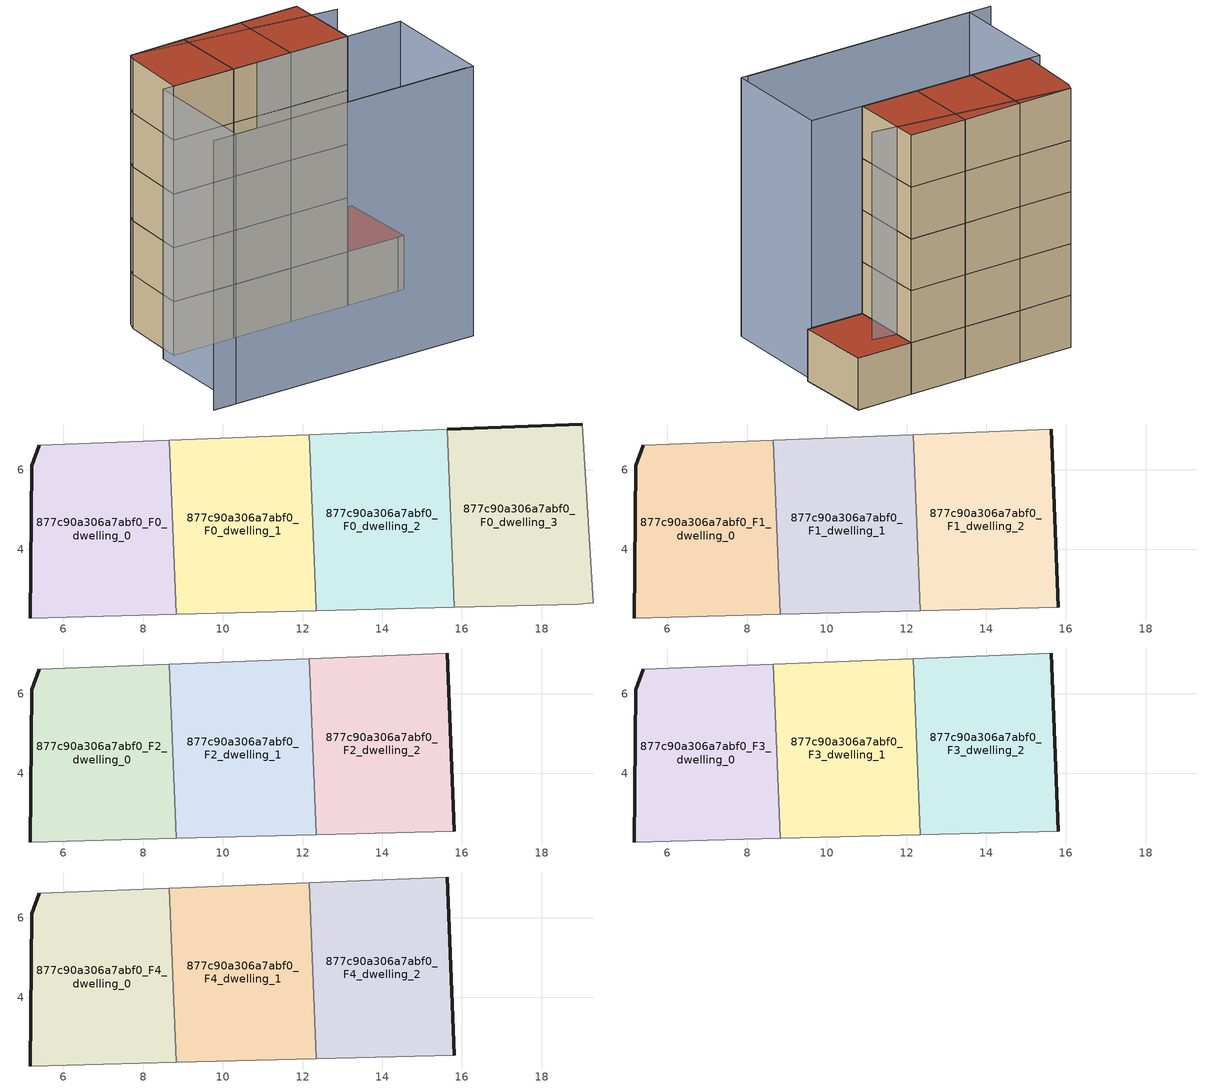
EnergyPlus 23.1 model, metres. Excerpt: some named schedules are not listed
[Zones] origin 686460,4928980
877c90a306a7abf0_F0_dwelling_0
 floor ground (EU_floor_Construction): 8.83,2.37 8.66,6.75 5.39,6.62 5.21,6.1 5.17,2.28 z0
 wall outside (EU_wall_Construction): 5.17,2.28 5.21,6.1 5.39,6.62 z0:3
 wall adiabatic (EU_wall_Construction): 5.39,6.62 8.66,6.75 / 8.83,2.37 5.17,2.28 z0:3
 wall to 877c90a306a7abf0_F0_dwelling_1 (EU_wall_Construction): 8.66,6.75 8.83,2.37 z0:3
877c90a306a7abf0_F0_dwelling_1
 floor ground (EU_floor_Construction): 12.34,2.46 12.17,6.88 8.66,6.75 8.83,2.37 z0
 wall adiabatic (EU_wall_Construction): 12.34,2.46 8.83,2.37 / 8.66,6.75 12.17,6.88 z0:3
 wall to 877c90a306a7abf0_F0_dwelling_2 (EU_wall_Construction): 12.17,6.88 12.34,2.46 z0:3
877c90a306a7abf0_F0_dwelling_2
 floor ground (EU_floor_Construction): 15.81,2.55 15.64,7.02 12.17,6.88 12.34,2.46 z0
 wall adiabatic (EU_wall_Construction): 15.81,2.55 12.34,2.46 / 12.17,6.88 15.64,7.02 z0:3
 wall to 877c90a306a7abf0_F0_dwelling_3 (EU_wall_Construction): 15.64,7.02 15.81,2.55 z0:3
877c90a306a7abf0_F0_dwelling_3
 floor ground (EU_floor_Construction): 19.3,2.66 19.03,7.15 15.64,7.02 15.81,2.55 18.92,2.63 z0
 wall outside (EU_wall_Construction): 15.64,7.02 19.03,7.15 z0:3
 wall adiabatic (EU_wall_Construction): 19.03,7.15 19.3,2.66 18.92,2.63 15.81,2.55 z0:3
 roof outside (EU_roof_Construction): 19.03,7.15 19.3,2.66 18.92,2.63 15.81,2.55 15.64,7.02 z3
877c90a306a7abf0_F1_dwelling_0
 floor to 877c90a306a7abf0_F0_dwelling_0 (EU_floor_Construction): 8.83,2.37 8.66,6.75 5.39,6.62 5.21,6.1 5.17,2.28 z3
 wall outside (EU_wall_Construction): 5.17,2.28 5.21,6.1 5.39,6.62 z3:6
 wall adiabatic (EU_wall_Construction): 5.39,6.62 8.66,6.75 / 8.83,2.37 5.17,2.28 z3:6
 wall to 877c90a306a7abf0_F1_dwelling_1 (EU_wall_Construction): 8.66,6.75 8.83,2.37 z3:6
877c90a306a7abf0_F1_dwelling_1
 floor to 877c90a306a7abf0_F0_dwelling_1 (EU_floor_Construction): 12.34,2.46 12.17,6.88 8.66,6.75 8.83,2.37 z3
 wall adiabatic (EU_wall_Construction): 12.34,2.46 8.83,2.37 / 8.66,6.75 12.17,6.88 z3:6
 wall to 877c90a306a7abf0_F1_dwelling_2 (EU_wall_Construction): 12.17,6.88 12.34,2.46 z3:6
877c90a306a7abf0_F1_dwelling_2
 floor to 877c90a306a7abf0_F0_dwelling_2 (EU_floor_Construction): 15.81,2.55 15.64,7.02 12.17,6.88 12.34,2.46 z3
 wall outside (EU_wall_Construction): 15.64,7.02 15.81,2.55 z3:6
 wall adiabatic (EU_wall_Construction): 15.81,2.55 12.34,2.46 / 12.17,6.88 15.64,7.02 z3:6
877c90a306a7abf0_F2_dwelling_0
 floor to 877c90a306a7abf0_F1_dwelling_0 (EU_floor_Construction): 8.83,2.37 8.66,6.75 5.39,6.62 5.21,6.1 5.17,2.28 z6
 wall outside (EU_wall_Construction): 5.17,2.28 5.21,6.1 5.39,6.62 z6:9
 wall adiabatic (EU_wall_Construction): 5.39,6.62 8.66,6.75 / 8.83,2.37 5.17,2.28 z6:9
 wall to 877c90a306a7abf0_F2_dwelling_1 (EU_wall_Construction): 8.66,6.75 8.83,2.37 z6:9
877c90a306a7abf0_F2_dwelling_1
 floor to 877c90a306a7abf0_F1_dwelling_1 (EU_floor_Construction): 12.34,2.46 12.17,6.88 8.66,6.75 8.83,2.37 z6
 wall adiabatic (EU_wall_Construction): 12.34,2.46 8.83,2.37 / 8.66,6.75 12.17,6.88 z6:9
 wall to 877c90a306a7abf0_F2_dwelling_2 (EU_wall_Construction): 12.17,6.88 12.34,2.46 z6:9
877c90a306a7abf0_F2_dwelling_2
 floor to 877c90a306a7abf0_F1_dwelling_2 (EU_floor_Construction): 15.81,2.55 15.64,7.02 12.17,6.88 12.34,2.46 z6
 wall outside (EU_wall_Construction): 15.64,7.02 15.81,2.55 z6:9
 wall adiabatic (EU_wall_Construction): 15.81,2.55 12.34,2.46 / 12.17,6.88 15.64,7.02 z6:9
877c90a306a7abf0_F3_dwelling_0
 floor to 877c90a306a7abf0_F2_dwelling_0 (EU_floor_Construction): 8.83,2.37 8.66,6.75 5.39,6.62 5.21,6.1 5.17,2.28 z9
 wall outside (EU_wall_Construction): 5.17,2.28 5.21,6.1 5.39,6.62 z9:12
 wall adiabatic (EU_wall_Construction): 5.39,6.62 8.66,6.75 / 8.83,2.37 5.17,2.28 z9:12
 wall to 877c90a306a7abf0_F3_dwelling_1 (EU_wall_Construction): 8.66,6.75 8.83,2.37 z9:12
877c90a306a7abf0_F3_dwelling_1
 floor to 877c90a306a7abf0_F2_dwelling_1 (EU_floor_Construction): 12.34,2.46 12.17,6.88 8.66,6.75 8.83,2.37 z9
 wall adiabatic (EU_wall_Construction): 12.34,2.46 8.83,2.37 / 8.66,6.75 12.17,6.88 z9:12
 wall to 877c90a306a7abf0_F3_dwelling_2 (EU_wall_Construction): 12.17,6.88 12.34,2.46 z9:12
877c90a306a7abf0_F3_dwelling_2
 floor to 877c90a306a7abf0_F2_dwelling_2 (EU_floor_Construction): 15.81,2.55 15.64,7.02 12.17,6.88 12.34,2.46 z9
 wall outside (EU_wall_Construction): 15.64,7.02 15.81,2.55 z9:12
 wall adiabatic (EU_wall_Construction): 15.81,2.55 12.34,2.46 / 12.17,6.88 15.64,7.02 z9:12
877c90a306a7abf0_F4_dwelling_0
 floor to 877c90a306a7abf0_F3_dwelling_0 (EU_floor_Construction): 8.83,2.37 8.66,6.75 5.39,6.62 5.21,6.1 5.17,2.28 z12
 wall outside (EU_wall_Construction): 5.17,2.28 5.21,6.1 5.39,6.62 z12:15
 wall adiabatic (EU_wall_Construction): 5.39,6.62 8.66,6.75 / 8.83,2.37 5.17,2.28 z12:15
 wall to 877c90a306a7abf0_F4_dwelling_1 (EU_wall_Construction): 8.66,6.75 8.83,2.37 z12:15
 roof outside (EU_roof_Construction): 8.66,6.75 8.83,2.37 5.17,2.28 5.21,6.1 5.39,6.62 z15
877c90a306a7abf0_F4_dwelling_1
 floor to 877c90a306a7abf0_F3_dwelling_1 (EU_floor_Construction): 12.34,2.46 12.17,6.88 8.66,6.75 8.83,2.37 z12
 wall adiabatic (EU_wall_Construction): 12.34,2.46 8.83,2.37 / 8.66,6.75 12.17,6.88 z12:15
 wall to 877c90a306a7abf0_F4_dwelling_2 (EU_wall_Construction): 12.17,6.88 12.34,2.46 z12:15
 roof outside (EU_roof_Construction): 12.17,6.88 12.34,2.46 8.83,2.37 8.66,6.75 z15
877c90a306a7abf0_F4_dwelling_2
 floor to 877c90a306a7abf0_F3_dwelling_2 (EU_floor_Construction): 15.81,2.55 15.64,7.02 12.17,6.88 12.34,2.46 z12
 wall outside (EU_wall_Construction): 15.64,7.02 15.81,2.55 z12:15
 wall adiabatic (EU_wall_Construction): 15.81,2.55 12.34,2.46 / 12.17,6.88 15.64,7.02 z12:15
 roof outside (EU_roof_Construction): 15.64,7.02 15.81,2.55 12.34,2.46 12.17,6.88 z15
shading: 3.32,-4.32 18.79,-3.88 / 17.14,5.57 5.39,6.62 / 4.52,2.26 19.03,2.63 / 19.03,2.63 19.2,-3.92 / 19.2,-3.92 4.69,-4.29 / 4.69,-4.29 4.52,2.26 z0:15
[Building]
EU S2 Campaign: North Axis=0; Terrain=City; Solar Distribution=FullExterior
[Site:Location]
Bologna: Latitude=44.5; Longitude=11.25; Time Zone=1; Elevation=37
[SizingPeriod:WeatherFileDays]
AnnualSizingPeriod: Begin Month=1; Begin Day of Month=1; End Month=12; End Day of Month=31; Day of Week for Start Day=Monday; Use Weather File Daylight Saving Period=No; Use Weather File Rain and Snow Indicators=No
[MATERIAL]
EU_InternalMass_Material: Roughness=MediumRough; Thickness=0.1; Conductivity=1; Density=1800; Specific Heat=900; Thermal Absorptance=0.9; Solar Absorptance=0.7; Visible Absorptance=0.7
[MATERIAL:NOMASS] Roughness=MediumRough; Thermal Absorptance=0.9; Solar Absorptance=0.7; Visible Absorptance=0.7
Name | Thermal Resistance
EU_wall_NoMass | 0.905828
EU_roof_NoMass | 0.37593
EU_floor_NoMass | 0.67114
[CONSTRUCTION]
EU_wall_Construction: EU_wall_NoMass
EU_roof_Construction: EU_roof_NoMass
EU_floor_Construction: EU_floor_NoMass
EU_InternalMass_Construction: EU_InternalMass_Material
[ZONE] Type=1; Multiplier=1; Ceiling Height=autocalculate; Floor Area=autocalculate; Part of Total Floor Area=Yes
Name | Volume
877c90a306a7abf0_F0_dwelling_0; 877c90a306a7abf0_F1_dwelling_0; 877c90a306a7abf0_F2_dwelling_0; 877c90a306a7abf0_F3_dwelling_0; 877c90a306a7abf0_F4_dwelling_0 | 46.3345
877c90a306a7abf0_F0_dwelling_1 | 46.3513
877c90a306a7abf0_F1_dwelling_1; 877c90a306a7abf0_F2_dwelling_1; 877c90a306a7abf0_F3_dwelling_1; 877c90a306a7abf0_F4_dwelling_1 | 46.3506
877c90a306a7abf0_F0_dwelling_2 | 46.3337
877c90a306a7abf0_F1_dwelling_2; 877c90a306a7abf0_F2_dwelling_2; 877c90a306a7abf0_F3_dwelling_2; 877c90a306a7abf0_F4_dwelling_2 | 46.333
877c90a306a7abf0_F0_dwelling_3 | 46.3381
[INTERNALMASS] Construction=EU_InternalMass_Construction
Name | Zone or ZoneList | Surface Area
877c90a306a7abf0_F0_dwelling_0_EU_InternalMass | 877c90a306a7abf0_F0_dwelling_0 | 15.4451
877c90a306a7abf0_F0_dwelling_1_EU_InternalMass | 877c90a306a7abf0_F0_dwelling_1 | 15.4502
877c90a306a7abf0_F0_dwelling_2_EU_InternalMass | 877c90a306a7abf0_F0_dwelling_2 | 15.4443
877c90a306a7abf0_F0_dwelling_3_EU_InternalMass | 877c90a306a7abf0_F0_dwelling_3 | 15.4464
877c90a306a7abf0_F1_dwelling_0_EU_InternalMass | 877c90a306a7abf0_F1_dwelling_0 | 20.5933
877c90a306a7abf0_F1_dwelling_1_EU_InternalMass | 877c90a306a7abf0_F1_dwelling_1 | 20.5967
877c90a306a7abf0_F1_dwelling_2_EU_InternalMass | 877c90a306a7abf0_F1_dwelling_2 | 20.5987
877c90a306a7abf0_F2_dwelling_0_EU_InternalMass | 877c90a306a7abf0_F2_dwelling_0 | 20.5933
877c90a306a7abf0_F2_dwelling_1_EU_InternalMass | 877c90a306a7abf0_F2_dwelling_1 | 20.5967
877c90a306a7abf0_F2_dwelling_2_EU_InternalMass | 877c90a306a7abf0_F2_dwelling_2 | 20.5987
877c90a306a7abf0_F3_dwelling_0_EU_InternalMass | 877c90a306a7abf0_F3_dwelling_0 | 20.5933
877c90a306a7abf0_F3_dwelling_1_EU_InternalMass | 877c90a306a7abf0_F3_dwelling_1 | 20.5967
877c90a306a7abf0_F3_dwelling_2_EU_InternalMass | 877c90a306a7abf0_F3_dwelling_2 | 20.5987
877c90a306a7abf0_F4_dwelling_0_EU_InternalMass | 877c90a306a7abf0_F4_dwelling_0 | 20.5933
877c90a306a7abf0_F4_dwelling_1_EU_InternalMass | 877c90a306a7abf0_F4_dwelling_1 | 20.5967
877c90a306a7abf0_F4_dwelling_2_EU_InternalMass | 877c90a306a7abf0_F4_dwelling_2 | 20.5987
[OTHEREQUIPMENT] Fuel Type=Electricity; Design Level Calculation Method=Watts/Area; Power per Zone Floor Area=1; Fraction Latent=0; Fraction Radiant=0; Fraction Lost=0; Carbon Dioxide Generation Rate=0; EndUse Subcategory=EU_Step8_InternalGains
Name | Zone or ZoneList or Space or SpaceList | Schedule
EU_Step8_InternalGain_877c90a306a7abf0_F0_dwelling_0_f000 | 877c90a306a7abf0_F0_dwelling_0 | EU_Step8_GainSchedule_877c90a306a7abf0_F0_dwelling_0_f000
EU_Step8_InternalGain_877c90a306a7abf0_F0_dwelling_1_f000 | 877c90a306a7abf0_F0_dwelling_1 | EU_Step8_GainSchedule_877c90a306a7abf0_F0_dwelling_1_f000
EU_Step8_InternalGain_877c90a306a7abf0_F0_dwelling_2_f000 | 877c90a306a7abf0_F0_dwelling_2 | EU_Step8_GainSchedule_877c90a306a7abf0_F0_dwelling_2_f000
EU_Step8_InternalGain_877c90a306a7abf0_F0_dwelling_3_f000 | 877c90a306a7abf0_F0_dwelling_3 | EU_Step8_GainSchedule_877c90a306a7abf0_F0_dwelling_3_f000
EU_Step8_InternalGain_877c90a306a7abf0_F1_dwelling_0_f000 | 877c90a306a7abf0_F1_dwelling_0 | EU_Step8_GainSchedule_877c90a306a7abf0_F1_dwelling_0_f000
EU_Step8_InternalGain_877c90a306a7abf0_F1_dwelling_1_f000 | 877c90a306a7abf0_F1_dwelling_1 | EU_Step8_GainSchedule_877c90a306a7abf0_F1_dwelling_1_f000
EU_Step8_InternalGain_877c90a306a7abf0_F1_dwelling_2_f000 | 877c90a306a7abf0_F1_dwelling_2 | EU_Step8_GainSchedule_877c90a306a7abf0_F1_dwelling_2_f000
EU_Step8_InternalGain_877c90a306a7abf0_F2_dwelling_0_f000 | 877c90a306a7abf0_F2_dwelling_0 | EU_Step8_GainSchedule_877c90a306a7abf0_F2_dwelling_0_f000
EU_Step8_InternalGain_877c90a306a7abf0_F2_dwelling_1_f000 | 877c90a306a7abf0_F2_dwelling_1 | EU_Step8_GainSchedule_877c90a306a7abf0_F2_dwelling_1_f000
EU_Step8_InternalGain_877c90a306a7abf0_F2_dwelling_2_f000 | 877c90a306a7abf0_F2_dwelling_2 | EU_Step8_GainSchedule_877c90a306a7abf0_F2_dwelling_2_f000
EU_Step8_InternalGain_877c90a306a7abf0_F3_dwelling_0_f000 | 877c90a306a7abf0_F3_dwelling_0 | EU_Step8_GainSchedule_877c90a306a7abf0_F3_dwelling_0_f000
EU_Step8_InternalGain_877c90a306a7abf0_F3_dwelling_1_f000 | 877c90a306a7abf0_F3_dwelling_1 | EU_Step8_GainSchedule_877c90a306a7abf0_F3_dwelling_1_f000
EU_Step8_InternalGain_877c90a306a7abf0_F3_dwelling_2_f000 | 877c90a306a7abf0_F3_dwelling_2 | EU_Step8_GainSchedule_877c90a306a7abf0_F3_dwelling_2_f000
EU_Step8_InternalGain_877c90a306a7abf0_F4_dwelling_0_f000 | 877c90a306a7abf0_F4_dwelling_0 | EU_Step8_GainSchedule_877c90a306a7abf0_F4_dwelling_0_f000
EU_Step8_InternalGain_877c90a306a7abf0_F4_dwelling_1_f000 | 877c90a306a7abf0_F4_dwelling_1 | EU_Step8_GainSchedule_877c90a306a7abf0_F4_dwelling_1_f000
EU_Step8_InternalGain_877c90a306a7abf0_F4_dwelling_2_f000 | 877c90a306a7abf0_F4_dwelling_2 | EU_Step8_GainSchedule_877c90a306a7abf0_F4_dwelling_2_f000
[ZONEVENTILATION:DESIGNFLOWRATE] Schedule=EU_AlwaysOn; Design Flow Rate Calculation Method=AirChanges/Hour; Air Changes per Hour=0.73129; Ventilation Type=Natural; Fan Pressure Rise=0; Fan Total Efficiency=1; Constant Term Coefficient=1; Temperature Term Coefficient=0; Velocity Term Coefficient=0; Velocity Squared Term Coefficient=0; Minimum Indoor Temperature=-100; Maximum Indoor Temperature=100; Delta Temperature=-100; Minimum Outdoor Temperature=-100; Maximum Outdoor Temperature=100; Maximum Wind Speed=40
Name | Zone or ZoneList or Space or SpaceList
EU_ConstantAir_877c90a306a7abf0_F0_dwelling_0 | 877c90a306a7abf0_F0_dwelling_0
EU_ConstantAir_877c90a306a7abf0_F0_dwelling_1 | 877c90a306a7abf0_F0_dwelling_1
EU_ConstantAir_877c90a306a7abf0_F0_dwelling_2 | 877c90a306a7abf0_F0_dwelling_2
EU_ConstantAir_877c90a306a7abf0_F0_dwelling_3 | 877c90a306a7abf0_F0_dwelling_3
EU_ConstantAir_877c90a306a7abf0_F1_dwelling_0 | 877c90a306a7abf0_F1_dwelling_0
EU_ConstantAir_877c90a306a7abf0_F1_dwelling_1 | 877c90a306a7abf0_F1_dwelling_1
EU_ConstantAir_877c90a306a7abf0_F1_dwelling_2 | 877c90a306a7abf0_F1_dwelling_2
EU_ConstantAir_877c90a306a7abf0_F2_dwelling_0 | 877c90a306a7abf0_F2_dwelling_0
EU_ConstantAir_877c90a306a7abf0_F2_dwelling_1 | 877c90a306a7abf0_F2_dwelling_1
EU_ConstantAir_877c90a306a7abf0_F2_dwelling_2 | 877c90a306a7abf0_F2_dwelling_2
EU_ConstantAir_877c90a306a7abf0_F3_dwelling_0 | 877c90a306a7abf0_F3_dwelling_0
EU_ConstantAir_877c90a306a7abf0_F3_dwelling_1 | 877c90a306a7abf0_F3_dwelling_1
EU_ConstantAir_877c90a306a7abf0_F3_dwelling_2 | 877c90a306a7abf0_F3_dwelling_2
EU_ConstantAir_877c90a306a7abf0_F4_dwelling_0 | 877c90a306a7abf0_F4_dwelling_0
EU_ConstantAir_877c90a306a7abf0_F4_dwelling_1 | 877c90a306a7abf0_F4_dwelling_1
EU_ConstantAir_877c90a306a7abf0_F4_dwelling_2 | 877c90a306a7abf0_F4_dwelling_2
[HVACTEMPLATE:THERMOSTAT] Constant Heating Setpoint=20; Constant Cooling Setpoint=50
EU_HeatOnly_877c90a306a7abf0_F0_dwelling_0; EU_HeatOnly_877c90a306a7abf0_F0_dwelling_1; EU_HeatOnly_877c90a306a7abf0_F0_dwelling_2; EU_HeatOnly_877c90a306a7abf0_F0_dwelling_3; EU_HeatOnly_877c90a306a7abf0_F1_dwelling_0; EU_HeatOnly_877c90a306a7abf0_F1_dwelling_1; EU_HeatOnly_877c90a306a7abf0_F1_dwelling_2; EU_HeatOnly_877c90a306a7abf0_F2_dwelling_0; EU_HeatOnly_877c90a306a7abf0_F2_dwelling_1; EU_HeatOnly_877c90a306a7abf0_F2_dwelling_2; EU_HeatOnly_877c90a306a7abf0_F3_dwelling_0; EU_HeatOnly_877c90a306a7abf0_F3_dwelling_1; EU_HeatOnly_877c90a306a7abf0_F3_dwelling_2; EU_HeatOnly_877c90a306a7abf0_F4_dwelling_0; EU_HeatOnly_877c90a306a7abf0_F4_dwelling_1; EU_HeatOnly_877c90a306a7abf0_F4_dwelling_2
[HVACTEMPLATE:ZONE:IDEALLOADSAIRSYSTEM] System Availability Schedule=EU_AlwaysOn; Maximum Heating Supply Air Temperature=50; Minimum Cooling Supply Air Temperature=13; Maximum Heating Supply Air Humidity Ratio=0.0156; Minimum Cooling Supply Air Humidity Ratio=0.0077; Heating Limit=NoLimit; Cooling Limit=NoLimit; Heating Availability Schedule=EU_AlwaysOn; Cooling Availability Schedule=EU_CoolingOff; Dehumidification Control Type=ConstantSensibleHeatRatio; Cooling Sensible Heat Ratio=0.7; Dehumidification Setpoint=60; Humidification Control Type=None; Humidification Setpoint=30; Outdoor Air Method=None; Outdoor Air Flow Rate per Person=0.00944; Outdoor Air Flow Rate per Zone Floor Area=0; Outdoor Air Flow Rate per Zone=0; Demand Controlled Ventilation Type=None; Outdoor Air Economizer Type=NoEconomizer; Heat Recovery Type=None; Sensible Heat Recovery Effectiveness=0.7; Latent Heat Recovery Effectiveness=0.65
Name | Template Thermostat
877c90a306a7abf0_F0_dwelling_0 | EU_HeatOnly_877c90a306a7abf0_F0_dwelling_0
877c90a306a7abf0_F0_dwelling_1 | EU_HeatOnly_877c90a306a7abf0_F0_dwelling_1
877c90a306a7abf0_F0_dwelling_2 | EU_HeatOnly_877c90a306a7abf0_F0_dwelling_2
877c90a306a7abf0_F0_dwelling_3 | EU_HeatOnly_877c90a306a7abf0_F0_dwelling_3
877c90a306a7abf0_F1_dwelling_0 | EU_HeatOnly_877c90a306a7abf0_F1_dwelling_0
877c90a306a7abf0_F1_dwelling_1 | EU_HeatOnly_877c90a306a7abf0_F1_dwelling_1
877c90a306a7abf0_F1_dwelling_2 | EU_HeatOnly_877c90a306a7abf0_F1_dwelling_2
877c90a306a7abf0_F2_dwelling_0 | EU_HeatOnly_877c90a306a7abf0_F2_dwelling_0
877c90a306a7abf0_F2_dwelling_1 | EU_HeatOnly_877c90a306a7abf0_F2_dwelling_1
877c90a306a7abf0_F2_dwelling_2 | EU_HeatOnly_877c90a306a7abf0_F2_dwelling_2
877c90a306a7abf0_F3_dwelling_0 | EU_HeatOnly_877c90a306a7abf0_F3_dwelling_0
877c90a306a7abf0_F3_dwelling_1 | EU_HeatOnly_877c90a306a7abf0_F3_dwelling_1
877c90a306a7abf0_F3_dwelling_2 | EU_HeatOnly_877c90a306a7abf0_F3_dwelling_2
877c90a306a7abf0_F4_dwelling_0 | EU_HeatOnly_877c90a306a7abf0_F4_dwelling_0
877c90a306a7abf0_F4_dwelling_1 | EU_HeatOnly_877c90a306a7abf0_F4_dwelling_1
877c90a306a7abf0_F4_dwelling_2 | EU_HeatOnly_877c90a306a7abf0_F4_dwelling_2
[SIZING:ZONE] Zone Cooling Design Supply Air Temperature Input Method=SupplyAirTemperature; Zone Cooling Design Supply Air Temperature=13; Zone Heating Design Supply Air Temperature Input Method=SupplyAirTemperature; Zone Heating Design Supply Air Temperature=50; Zone Cooling Design Supply Air Humidity Ratio=0.008; Zone Heating Design Supply Air Humidity Ratio=0.008; Cooling Design Air Flow Method=DesignDay; Cooling Design Air Flow Rate=0; Cooling Minimum Air Flow per Zone Floor Area=0.000762; Cooling Minimum Air Flow=0; Cooling Minimum Air Flow Fraction=0.2; Heating Design Air Flow Method=DesignDay; Heating Design Air Flow Rate=0; Heating Maximum Air Flow per Zone Floor Area=0.002032; Heating Maximum Air Flow=0.141576; Heating Maximum Air Flow Fraction=0.3; Account for Dedicated Outdoor Air System=No; Dedicated Outdoor Air System Control Strategy=NeutralSupplyAir; Dedicated Outdoor Air Low Setpoint Temperature for Design=autosize; Dedicated Outdoor Air High Setpoint Temperature for Design=autosize; Zone Load Sizing Method=Sensible Load Only No Latent Load; Zone Latent Cooling Design Supply Air Humidity Ratio Input Method=HumidityRatioDifference; Zone Cooling Design Supply Air Humidity Ratio Difference=0.005; Zone Latent Heating Design Supply Air Humidity Ratio Input Method=HumidityRatioDifference; Zone Humidification Design Supply Air Humidity Ratio Difference=0.005
877c90a306a7abf0_F0_dwelling_0; 877c90a306a7abf0_F0_dwelling_1; 877c90a306a7abf0_F0_dwelling_2; 877c90a306a7abf0_F0_dwelling_3; 877c90a306a7abf0_F1_dwelling_0; 877c90a306a7abf0_F1_dwelling_1
